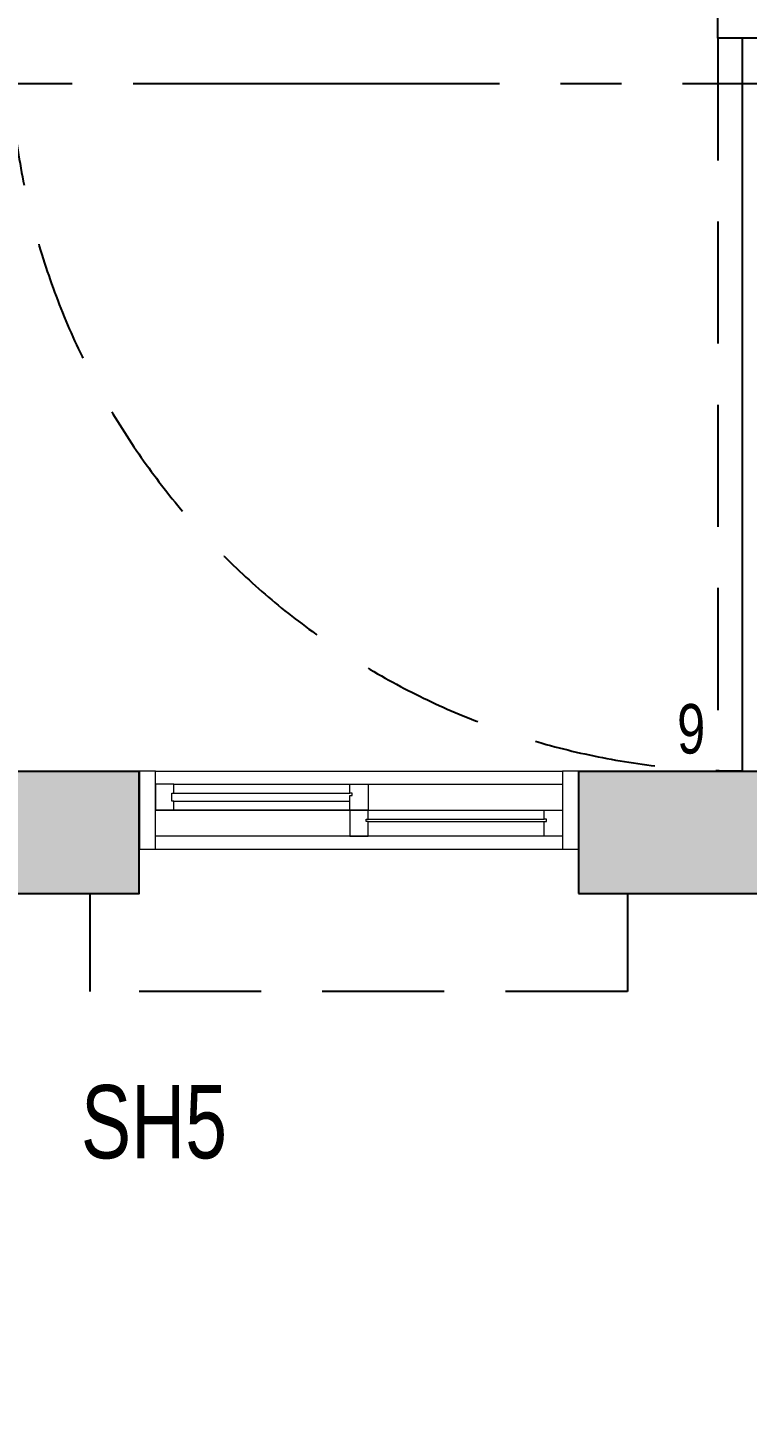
# Model space of a CAD drawing. Header units: millimetres. Extents: x 1066295 to 1300022, y -5734212 to -5454663.
# Drawn here: x 1196034 to 1197507, y -5722696 to -5719850 of the extents above; entities that cross this region are included whole.
import ezdxf

# ---------------------------------------------------------------- set-up
doc = ezdxf.new("R2010")
doc.units = ezdxf.units.MM
doc.header["$LTSCALE"] = 1000
doc.header["$MEASUREMENT"] = 0
for name, pattern in [('AUDIT_D_120904163729-0', [0]), ('T9_KEY PLAN(TYPICAL FLOOR)$0$T8 - TYPICAL FLOOR CORE$0$DASHED2', [0.375, 0.25, -0.125]), ('T9_KEY PLAN(TYPICAL FLOOR)$0$T8 - TYPICAL FLOOR CORE$0$HIDDEN', [0.375, 0.25, -0.125]), ('T9_KEY PLAN(TYPICAL FLOOR)$0$T8(T9 IS SIMILAR) - TYPICAL FLOOR ELEVATION$0$AUDIT_D_120904163729-0', [0]), ('T9_KEY PLAN(TYPICAL FLOOR)$0$T8(T9 IS SIMILAR) - TYPICAL FLOOR ELEVATION$0$HIDDEN', [0.375, 0.25, -0.125]), ('T9_KEY PLAN(TYPICAL FLOOR)$0$T8_REFUGE COLUMNS$0$CENTER2', [1.125, 0.75, -0.125, 0.125, -0.125])]:
    doc.linetypes.add(name, pattern=pattern)
doc.layers.get('0').update_dxf_attribs({"linetype": 'AUDIT_D_120904163729-0'})
for name, color, linetype in [('T9_KEY PLAN(TYPICAL FLOOR)$0$T8 - TYPICAL FLOOR CORE$0$A-FINISHED STAIRS', 1, 'Continuous'), ('T9_KEY PLAN(TYPICAL FLOOR)$0$T8 - TYPICAL FLOOR CORE$0$A-UNFINISHED STAIRS', 30, 'T9_KEY PLAN(TYPICAL FLOOR)$0$T8 - TYPICAL FLOOR CORE$0$DASHED2'), ('T9_KEY PLAN(TYPICAL FLOOR)$0$T8 - TYPICAL FLOOR CORE$0$A_rail', 253, 'Continuous'), ('T9_KEY PLAN(TYPICAL FLOOR)$0$T8 - TYPICAL FLOOR CORE$0$HATCH', 8, 'Continuous'), ('T9_KEY PLAN(TYPICAL FLOOR)$0$T8(T9 IS SIMILAR) - TYPICAL FLOOR ELEVATION$0$A-WALL-FEATURES', 6, 'T9_KEY PLAN(TYPICAL FLOOR)$0$T8(T9 IS SIMILAR) - TYPICAL FLOOR ELEVATION$0$AUDIT_D_120904163729-0'), ('T9_KEY PLAN(TYPICAL FLOOR)$0$T8_REFUGE COLUMNS$0$A-CENTERLINE', 193, 'T9_KEY PLAN(TYPICAL FLOOR)$0$T8_REFUGE COLUMNS$0$CENTER2'), ('T9_KEY PLAN(TYPICAL FLOOR)$0$T8_REFUGE COLUMNS$0$A-RCC COLS', 3, 'Continuous'), ('T9_KEY PLAN(TYPICAL FLOOR)$0$T8_TYPICAL COLUMNS$0$A-RCC COLS', 3, 'Continuous')]:
    doc.layers.add(name, color=color, linetype=linetype)
for name, color, linetype, lineweight in [('T9_KEY PLAN(TYPICAL FLOOR)$0$T8 - TYPICAL FLOOR CORE$0$A-WALL- 160', 6, 'Continuous', 30), ('T9_KEY PLAN(TYPICAL FLOOR)$0$T8 - TYPICAL FLOOR CORE$0$Window', 4, 'Continuous', 20), ('T9_KEY PLAN(TYPICAL FLOOR)$0$T8 - TYPICAL FLOOR CORE$1$a-Text', 4, 'Continuous', 0), ('T9_KEY PLAN(TYPICAL FLOOR)$0$T8(T9 IS SIMILAR) - DIMENSION & TEXTING$0$T8 - TYPICAL FLOOR CORE$0$a-Text', 4, 'Continuous', 0), ('T9_KEY PLAN(TYPICAL FLOOR)$0$T8(T9 IS SIMILAR)$0$D&W', 8, 'Continuous', 25)]:
    doc.layers.add(name, color=color, linetype=linetype, lineweight=lineweight)
doc.layers.add('T9_KEY PLAN(TYPICAL FLOOR)$0$T8_REFUGE COLUMNS$0$COL-HATCH', color=7, linetype='Continuous', lineweight=25, true_color=0xa3a3a3)
doc.styles.add('T9_KEY PLAN(TYPICAL FLOOR)$0$T8 - TYPICAL FLOOR CORE$1$ARIAL ARROW', font='swisscl.ttf')
doc.styles.add('T9_KEY PLAN(TYPICAL FLOOR)$0$T8(T9 IS SIMILAR) - DIMENSION & TEXTING$0$T8 - TYPICAL FLOOR CORE$0$ARIAL ARROW', font='swisscl.ttf')

# ---------------------------------------------------------------- blocks, each defined once
blk = doc.blocks.new('T9_KEY PLAN(TYPICAL FLOOR)$0$T8_REFUGE COLUMNS')
at = {"layer": 'T9_KEY PLAN(TYPICAL FLOOR)$0$T8_REFUGE COLUMNS$0$COL-HATCH', "linetype": 'ByBlock'}
h = blk.add_hatch(color=256, dxfattribs=at)
h.dxf.hatch_style = 1
h.paths.add_polyline_path([(1215902.1, -5706299.9), (1216152.1, -5706299.9), (1216152.1, -5708099.9), (1215902.1, -5708099.9)])
h.paths.add_polyline_path([(1215902.1, -5708099.9), (1213292.1, -5708099.9), (1213292.1, -5707849.9), (1215902.1, -5707849.9)])
h.paths.add_polyline_path([(1196642.1, -5706299.9), (1196392.1, -5706299.9), (1196392.1, -5708099.9), (1196642.1, -5708099.9)])
h.paths.add_polyline_path([(1215902.1, -5723474.9), (1216152.1, -5723474.9), (1216152.1, -5721674.9), (1215902.1, -5721674.9)])
h.paths.add_polyline_path([(1215902.1, -5721924.9), (1213292.1, -5721924.9), (1213292.1, -5721674.9), (1215902.1, -5721674.9)])
h.paths.add_polyline_path([(1196642.1, -5723474.9), (1196392.1, -5723474.9), (1196392.1, -5721674.9), (1196642.1, -5721674.9)])
h.paths.add_polyline_path([(1198957.1, -5709939.9), (1199207.1, -5709939.9), (1199207.1, -5714149.9), (1198957.1, -5714149.9)])
h.paths.add_polyline_path([(1197682.1, -5711799.9), (1197432.1, -5711799.9), (1197432.1, -5709939.9), (1197682.1, -5709939.9)])
h.paths.add_polyline_path([(1184832.1, -5718799.9), (1185182.1, -5718799.9), (1185182.1, -5709299.9), (1184832.1, -5709299.9)])
h.paths.add_polyline_path([(1194132.1, -5714149.9), (1193882.1, -5714149.9), (1193882.1, -5709939.9), (1194132.1, -5709939.9)])
h.paths.add_polyline_path([(1189932.1, -5714149.9), (1190232.1, -5714149.9), (1190232.1, -5709914.9), (1189932.1, -5709914.9)])
h.paths.add_polyline_path([(1189932.1, -5719684.9), (1190232.1, -5719684.9), (1190232.1, -5715449.9), (1189932.1, -5715449.9)])
h.paths.add_polyline_path([(1194182.1, -5719609.9), (1193882.1, -5719609.9), (1193882.1, -5717174.9), (1194182.1, -5717174.9)])
h.paths.add_polyline_path([(1215612.1, -5719609.9), (1215862.1, -5719609.9), (1215862.1, -5715374.9), (1215612.1, -5715374.9)])
h.paths.add_polyline_path([(1210702.1, -5711724.9), (1207452.1, -5711724.9), (1207452.1, -5711474.9), (1210702.1, -5711474.9)])
h.paths.add_polyline_path([(1210702.1, -5713624.9), (1207452.1, -5713624.9), (1207452.1, -5713874.9), (1210702.1, -5713874.9)])
h.paths.add_polyline_path([(1210952.1, -5711474.9), (1210702.1, -5711474.9), (1210702.1, -5713874.9), (1210952.1, -5713874.9)])
h.paths.add_polyline_path([(1202442.1, -5712799.9), (1202692.1, -5712799.9), (1202692.1, -5710799.9), (1202442.1, -5710799.9)], flags=17)
h.paths.add_polyline_path([(1196682.1, -5715374.9), (1196932.1, -5715374.9), (1196932.1, -5719609.9), (1196682.1, -5719609.9)])
h.paths.add_polyline_path([(1210052.1, -5727009.9), (1209752.1, -5727009.9), (1209752.1, -5724474.9), (1210052.1, -5724474.9)])
h.paths.add_polyline_path([(1202492.1, -5727009.9), (1202792.1, -5727009.9), (1202792.1, -5724474.9), (1202492.1, -5724474.9)])
h.paths.add_polyline_path([(1199382.1, -5726829.9), (1199132.1, -5726829.9), (1199132.1, -5724474.9), (1199382.1, -5724474.9)])
h.paths.add_polyline_path([(1195392.1, -5726519.9), (1195742.1, -5726519.9), (1195742.1, -5724724.9), (1195392.1, -5724724.9)])
h.paths.add_polyline_path([(1195742.1, -5724124.9), (1195392.1, -5724124.9), (1195392.1, -5723274.9), (1195742.1, -5723274.9)])
h.paths.add_polyline_path([(1217152.1, -5726519.9), (1216802.1, -5726519.9), (1216802.1, -5724724.9), (1217152.1, -5724724.9)])
h.paths.add_polyline_path([(1216802.1, -5724124.9), (1217152.1, -5724124.9), (1217152.1, -5723274.9), (1216802.1, -5723274.9)])
h.paths.add_polyline_path([(1213162.1, -5726829.9), (1213412.1, -5726829.9), (1213412.1, -5724474.9), (1213162.1, -5724474.9)])
h.paths.add_polyline_path([(1209602.1, -5723474.9), (1209852.1, -5723474.9), (1209852.1, -5721674.9), (1209602.1, -5721674.9)])
h.paths.add_polyline_path([(1212262.1, -5721674.9), (1210752.1, -5721674.9), (1210752.1, -5721924.9), (1212262.1, -5721924.9)])
h.paths.add_polyline_path([(1212742.1, -5719224.9), (1207452.1, -5719224.9), (1207452.1, -5718974.9), (1212742.1, -5718974.9)])
h.paths.add_polyline_path([(1214067.1, -5718349.9), (1213817.1, -5718349.9), (1213817.1, -5716424.9), (1214067.1, -5716424.9)])
h.paths.add_polyline_path([(1213587.1, -5709939.9), (1213337.1, -5709939.9), (1213337.1, -5714149.9), (1213587.1, -5714149.9)])
h.paths.add_polyline_path([(1214862.1, -5711799.9), (1215112.1, -5711799.9), (1215112.1, -5709939.9), (1214862.1, -5709939.9)])
h.paths.add_polyline_path([(1227712.1, -5718799.9), (1227362.1, -5718799.9), (1227362.1, -5709299.9), (1227712.1, -5709299.9)])
h.paths.add_polyline_path([(1218412.1, -5714149.9), (1218662.1, -5714149.9), (1218662.1, -5709939.9), (1218412.1, -5709939.9)])
h.paths.add_polyline_path([(1222612.1, -5714149.9), (1222312.1, -5714149.9), (1222312.1, -5709914.9), (1222612.1, -5709914.9)])
h.paths.add_polyline_path([(1222612.1, -5719684.9), (1222312.1, -5719684.9), (1222312.1, -5715449.9), (1222612.1, -5715449.9)])
h.paths.add_polyline_path([(1218362.1, -5719609.9), (1218662.1, -5719609.9), (1218662.1, -5717174.9), (1218362.1, -5717174.9)])
h.paths.add_polyline_path([(1202742.1, -5716974.9), (1202992.1, -5716974.9), (1202992.1, -5718974.9), (1202742.1, -5718974.9)])
h.paths.add_polyline_path([(1204842.1, -5716974.9), (1205092.1, -5716974.9), (1205092.1, -5718974.9), (1204842.1, -5718974.9)])
h.paths.add_polyline_path([(1217152.1, -5701889.9), (1216802.1, -5701889.9), (1216802.1, -5705049.9), (1217152.1, -5705049.9)])
h.paths.add_polyline_path([(1216802.1, -5705649.9), (1217152.1, -5705649.9), (1217152.1, -5706499.9), (1216802.1, -5706499.9)])
h.paths.add_polyline_path([(1213162.1, -5701089.9), (1213412.1, -5701089.9), (1213412.1, -5705299.9), (1213162.1, -5705299.9)])
h.paths.add_polyline_path([(1210052.1, -5701089.9), (1209752.1, -5701089.9), (1209752.1, -5705299.9), (1210052.1, -5705299.9)])
h.paths.add_polyline_path([(1209602.1, -5706299.9), (1209852.1, -5706299.9), (1209852.1, -5708099.9), (1209602.1, -5708099.9)])
h.paths.add_polyline_path([(1212262.1, -5708099.9), (1210752.1, -5708099.9), (1210752.1, -5707849.9), (1212262.1, -5707849.9)])
h.paths.add_polyline_path([(1195392.1, -5701889.9), (1195742.1, -5701889.9), (1195742.1, -5705049.9), (1195392.1, -5705049.9)])
h.paths.add_polyline_path([(1195742.1, -5705649.9), (1195392.1, -5705649.9), (1195392.1, -5706499.9), (1195742.1, -5706499.9)])
h.paths.add_polyline_path([(1199382.1, -5701089.9), (1199132.1, -5701089.9), (1199132.1, -5705299.9), (1199382.1, -5705299.9)])
h.paths.add_polyline_path([(1202492.1, -5701089.9), (1202792.1, -5701089.9), (1202792.1, -5705299.9), (1202492.1, -5705299.9)])
h.paths.add_polyline_path([(1202942.1, -5706299.9), (1202692.1, -5706299.9), (1202692.1, -5708099.9), (1202942.1, -5708099.9)])
h.paths.add_polyline_path([(1200282, -5708099.9), (1201792, -5708099.9), (1201792, -5707849.9), (1200282, -5707849.9)])
h.paths.add_polyline_path([(1207452.1, -5710799.9), (1211787.1, -5710799.9), (1211787.1, -5710549.9), (1207452.1, -5710549.9)])
h.paths.add_polyline_path([(1200042.1, -5713849.9), (1200042.1, -5710549.9), (1205092.1, -5710549.9), (1205092.1, -5712999.9), (1204842.1, -5712999.9), (1204842, -5710799.9), (1200292.1, -5710799.9), (1200292.1, -5713849.9)])
h.paths.add_polyline_path([(1198907.1, -5719224.9), (1205092.1, -5719224.9), (1205092.1, -5718974.9), (1198907.1, -5718974.9)])
h.paths.add_polyline_path([(1202942.1, -5723474.9), (1202692.1, -5723474.9), (1202692.1, -5721674.9), (1202942.1, -5721674.9)])
h.paths.add_polyline_path([(1200282.1, -5721674.9), (1201792.1, -5721674.9), (1201792.1, -5721924.9), (1200282.1, -5721924.9)])
h.paths.add_polyline_path([(1196932.1, -5715624.9), (1203832.1, -5715624.9), (1203832.1, -5715374.9), (1196932.1, -5715374.9)])
h.paths.add_polyline_path([(1215612.1, -5715624.9), (1207452.1, -5715624.9), (1207452.1, -5715374.9), (1215612.1, -5715374.9)])
h.paths.add_polyline_path([(1196642.1, -5721924.9), (1199252.1, -5721924.9), (1199252.1, -5721674.9), (1196642.1, -5721674.9)])
h.paths.add_polyline_path([(1196642.1, -5708099.9), (1199252.1, -5708099.9), (1199252.1, -5707849.9), (1196642.1, -5707849.9)])
h.paths.add_polyline_path([(1198007.1, -5718974.9), (1196932.1, -5718974.9), (1196932.1, -5719224.9), (1198007.1, -5719224.9)])
at = {"layer": 'T9_KEY PLAN(TYPICAL FLOOR)$0$T8_REFUGE COLUMNS$0$A-CENTERLINE'}
blk.add_line((1223494.9, -5717567.4), (1182495.9, -5717567.4), dxfattribs=at)
at = {"layer": 'T9_KEY PLAN(TYPICAL FLOOR)$0$T8_REFUGE COLUMNS$0$A-RCC COLS', "linetype": 'ByBlock'}
for points in [[(1198007.1, -5718974.9), (1196932.1, -5718974.9), (1196932.1, -5719224.9), (1198007.1, -5719224.9)], [(1198907.1, -5719224.9), (1205092.1, -5719224.9), (1205092.1, -5718974.9), (1198907.1, -5718974.9)]]:
    blk.add_lwpolyline(points, close=True, dxfattribs=at)
blk = doc.blocks.new('T9_KEY PLAN(TYPICAL FLOOR)$0$T8_TYPICAL COLUMNS')
at = {"layer": 'T9_KEY PLAN(TYPICAL FLOOR)$0$T8_TYPICAL COLUMNS$0$A-RCC COLS', "linetype": 'ByBlock'}
blk.add_blockref('T9_KEY PLAN(TYPICAL FLOOR)$0$T8_REFUGE COLUMNS', (0, 0), dxfattribs=at)
blk = doc.blocks.new('T9_KEY PLAN(TYPICAL FLOOR)$0$T8 - TYPICAL FLOOR CORE$0$1500-flat-1')
at = {"layer": 'T9_KEY PLAN(TYPICAL FLOOR)$0$T8 - TYPICAL FLOOR CORE$0$Window', "color": 1, "lineweight": 13}
for p, q in [((1149675.6, -5694418.8), (1148842.5, -5694418.8)), ((1149240.3, -5694418.8), (1148880, -5694418.8)), ((1148880, -5694445.5), (1149675.6, -5694445.5)), ((1149307.5, -5694498.8), (1148842.5, -5694498.8)), ((1149240.3, -5694498.8), (1148880, -5694498.8)), ((1149638.1, -5694498.8), (1149277.8, -5694498.8)), ((1149277.8, -5694498.8), (1149675.6, -5694498.8)), ((1149638.1, -5694552.2), (1148842.5, -5694552.2)), ((1149675.6, -5694578.8), (1148842.5, -5694578.8))]:
    blk.add_line(p, q, dxfattribs=at)
at = {"layer": 'T9_KEY PLAN(TYPICAL FLOOR)$0$T8 - TYPICAL FLOOR CORE$0$Window', "color": 5, "lineweight": 13}
for p, q in [((1149240.3, -5694475.7), (1148880, -5694475.7)), ((1149240.3, -5694480.2), (1148880, -5694480.2)), ((1149638.1, -5694517.4), (1149277.8, -5694517.4)), ((1149638.1, -5694533.6), (1149277.8, -5694533.6))]:
    blk.add_line(p, q, dxfattribs=at)
at = {"layer": 'T9_KEY PLAN(TYPICAL FLOOR)$0$T8 - TYPICAL FLOOR CORE$0$Window', "color": 4, "lineweight": 13}
for points in [[(1148842.5, -5694418.8), (1148809.5, -5694418.8), (1148809.5, -5694578.8), (1148842.5, -5694578.8)], [(1149708.6, -5694418.8), (1149675.6, -5694418.8), (1149675.6, -5694578.8), (1149708.6, -5694578.8)], [(1148880, -5694480.2), (1148880, -5694498.8), (1148842.5, -5694498.8), (1148842.5, -5694445.5), (1148880, -5694445.5), (1148880, -5694475.7), (1148875.5, -5694475.7), (1148875.5, -5694480.2)], [(1149240.3, -5694480.2), (1149240.3, -5694498.8), (1149277.8, -5694498.8), (1149277.8, -5694445.5), (1149240.3, -5694445.5), (1149240.3, -5694475.7), (1149244.8, -5694475.7), (1149244.8, -5694480.2)], [(1149277.8, -5694533.6), (1149277.8, -5694552.2), (1149240.3, -5694552.2), (1149240.3, -5694498.8), (1149277.8, -5694498.8), (1149277.8, -5694529.1), (1149273.3, -5694529.1), (1149273.3, -5694533.6)], [(1149638.1, -5694533.6), (1149638.1, -5694552.2), (1149675.6, -5694552.2), (1149675.6, -5694498.8), (1149638.1, -5694498.8), (1149638.1, -5694517.4), (1149642.6, -5694517.4), (1149642.6, -5694533.6)]]:
    blk.add_lwpolyline(points, close=True, dxfattribs=at)
blk = doc.blocks.new('T9_KEY PLAN(TYPICAL FLOOR)')
at = {"layer": 'T9_KEY PLAN(TYPICAL FLOOR)$0$T8 - TYPICAL FLOOR CORE$0$A-FINISHED STAIRS', "color": 8}
blk.add_line((1199242.2, -5717474), (1199242.2, -5718974), dxfattribs=at)
at = {"layer": 'T9_KEY PLAN(TYPICAL FLOOR)$0$T8 - TYPICAL FLOOR CORE$0$A-UNFINISHED STAIRS', "color": 8, "linetype": 'T9_KEY PLAN(TYPICAL FLOOR)$0$T8 - TYPICAL FLOOR CORE$0$HIDDEN'}
blk.add_line((1199192.2, -5717474), (1199192.2, -5718974), dxfattribs=at)
at = {"layer": 'T9_KEY PLAN(TYPICAL FLOOR)$0$T8 - TYPICAL FLOOR CORE$0$A_rail', "color": 8}
blk.add_lwpolyline([(1199192.2, -5717125), (1201292.2, -5717125), (1201292.2, -5717474), (1199192.2, -5717474)], close=True, dxfattribs=at)
at = {"layer": 'T9_KEY PLAN(TYPICAL FLOOR)$0$T8 - TYPICAL FLOOR CORE$0$HATCH', "color": 8, "linetype": 'T9_KEY PLAN(TYPICAL FLOOR)$0$T8 - TYPICAL FLOOR CORE$0$HIDDEN'}
blk.add_arc((1199242.9, -5717472.1), 1501.7, 182.0704, 269.9715, dxfattribs=at)
at = {"layer": 'T9_KEY PLAN(TYPICAL FLOOR)$0$T8(T9 IS SIMILAR) - TYPICAL FLOOR ELEVATION$0$A-WALL-FEATURES', "color": 8, "linetype": 'T9_KEY PLAN(TYPICAL FLOOR)$0$T8(T9 IS SIMILAR) - TYPICAL FLOOR ELEVATION$0$HIDDEN'}
blk.add_lwpolyline([(1199007.1, -5719224.9), (1199007.1, -5719424.9), (1197907.1, -5719424.9), (1197907.1, -5719224.9)], dxfattribs=at)
at = {"layer": 'T9_KEY PLAN(TYPICAL FLOOR)$0$T8 - TYPICAL FLOOR CORE$0$A-WALL- 160', "color": 8, "rotation": 180}
blk.add_blockref('T9_KEY PLAN(TYPICAL FLOOR)$0$T8 - TYPICAL FLOOR CORE$0$1500-flat-1', (2347716.7, -11413552.8), dxfattribs=at)
at = {"layer": 'T9_KEY PLAN(TYPICAL FLOOR)$0$T8(T9 IS SIMILAR)$0$D&W', "color": 8, "linetype": 'ByBlock'}
blk.add_blockref('T9_KEY PLAN(TYPICAL FLOOR)$0$T8_TYPICAL COLUMNS', (0, 0), dxfattribs=at)
at = {"layer": 'T9_KEY PLAN(TYPICAL FLOOR)$0$T8 - TYPICAL FLOOR CORE$1$a-Text', "color": 8, "linetype": 'ByBlock', "style": 'T9_KEY PLAN(TYPICAL FLOOR)$0$T8 - TYPICAL FLOOR CORE$1$ARIAL ARROW'}
blk.add_text('9', height=101.2, dxfattribs=at).set_placement((1199108.7, -5718938))
at = {"layer": 'T9_KEY PLAN(TYPICAL FLOOR)$0$T8(T9 IS SIMILAR) - DIMENSION & TEXTING$0$T8 - TYPICAL FLOOR CORE$0$a-Text', "color": 8, "linetype": 'ByBlock', "insert": (1198187.3, -5719768.8), "char_height": 150, "width": 3499.366, "attachment_point": 9, "style": 'T9_KEY PLAN(TYPICAL FLOOR)$0$T8(T9 IS SIMILAR) - DIMENSION & TEXTING$0$T8 - TYPICAL FLOOR CORE$0$ARIAL ARROW'}
blk.add_mtext('SH5', dxfattribs=at)
blk = doc.blocks.new('T9_PROFILE SECTIONS')
at = {"linetype": 'ByBlock'}
blk.add_blockref('T9_KEY PLAN(TYPICAL FLOOR)', (0.1954, 0.8356), dxfattribs=at)

msp = doc.modelspace()

# ---------------------------------------------------------------- block references
at = {"linetype": 'ByBlock'}
msp.add_blockref('T9_PROFILE SECTIONS', (-1745.2, -2398.4, 0.4), dxfattribs=at)

doc.saveas('drawing.dxf')
